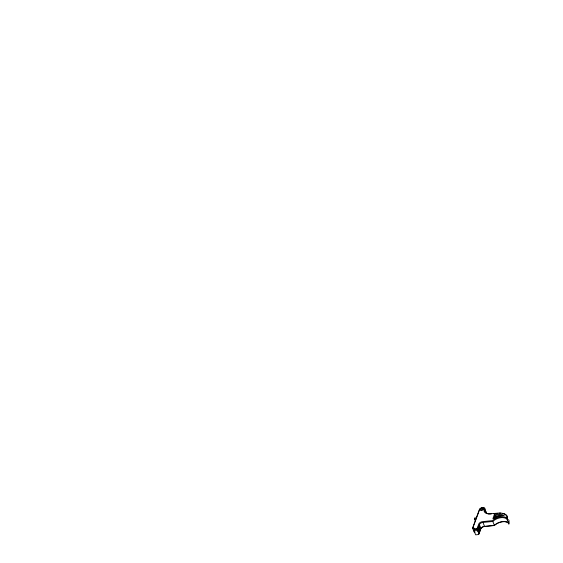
<?xml version="1.0" encoding="UTF-8"?>
<svg xmlns="http://www.w3.org/2000/svg" width="563" height="563" viewBox="0 0 563 563"><rect width="100%" height="100%" fill="white"/><g stroke="black" fill="none" stroke-linecap="round" stroke-linejoin="round"><path stroke-width="0.84" d="M491.232 513.963A8.846 4.912 -20.1 0 1 484.954 509.311A3.061 1.696 -20.4 0 0 482.794 507.706A3.061 1.696 -20.4 0 0 479.254 509.881L472.589 528.087L474.757 529.762L477.642 529.48L477.016 528.657L478.965 523.576A3.73 2.09 -20.4 0 1 482.005 521.697L492.442 520.613L493.315 519.839A9.212 5.187 -20 0 1 506.482 517.77L506.925 518.164L506.728 516.384A11.823 6.636 -20.1 0 0 498.811 513.076L488.691 513.885A9.465 5.25 -20.1 0 1 483.948 510.36L484.257 508.495A2.449 1.358 -20.4 0 0 482.463 507.594A2.449 1.358 -20.4 0 0 479.852 508.938L473.026 527.383L474.947 528.854L474.123 530.923L475.658 534.85L478.663 534.519L480.936 528.551A3.097 1.745 -20.4 0 1 484.511 526.335L494.349 525.392A8.572 4.849 -20 0 1 502.682 521.591A8.572 4.849 -20 0 1 508.882 523.998L509.008 520.606A12.428 7.009 -20.1 0 0 508.488 519.649M508.882 523.998L507.369 520.05L507.502 516.665A12.442 6.988 -20.1 0 0 502.477 513.329M500.444 515.919A11.71 6.594 -20 0 1 501.837 515.722L502.4 515.701L499.62 515.103L494.954 515.448L493.948 518.291L495.574 517.439A11.71 6.594 -20 0 1 499.74 516.053M480.288 529.818L479.183 533.414M474.123 530.923L477.128 530.585L479.402 524.625A3.104 1.738 -20.4 0 1 482.984 522.415L492.829 521.458A8.586 4.835 -20 0 1 501.176 517.657A8.586 4.835 -20 0 1 507.369 520.05M478.895 527.059L478.191 529.002A1.893 0.683 83.4 0 0 478.346 531.648A1.893 0.683 83.4 0 0 479.338 531.951L480.042 530.001A1.886 0.683 83.4 0 0 479.887 527.362A1.886 0.683 83.4 0 0 478.895 527.059L478.093 529.136A1.731 0.626 83.4 0 0 478.233 531.563A1.731 0.626 83.4 0 0 479.148 531.838L479.852 529.896A1.731 0.626 83.4 0 0 479.711 527.475A1.731 0.626 83.4 0 0 478.796 527.193M478.283 531.922L478.986 529.973A1.731 0.626 83.4 0 0 478.965 527.946A1.731 0.626 83.4 0 0 478.198 526.926M475.461 520.944L474.546 518.6L474.841 517.798L476.256 518.073M480.556 529.065L480.879 528.481A3.723 2.097 -20.4 0 1 483.913 526.602L494.342 525.525L495.215 524.751A9.198 5.201 -20 0 1 508.361 522.696L508.811 523.097L508.685 521.655M473.026 527.383L472.589 528.087L474.123 532.007L474.947 532.281M493.617 513.73L497.579 513.336M474.947 528.854L477.016 528.657M474.546 518.6L475.348 520.557M477.438 530.05L478.979 533.984M482.984 522.415L484.511 526.335M479.402 524.625L480.936 528.551M484.954 509.311L486.46 513.203A3.061 1.703 -20.3 0 0 485.623 511.704M494.954 515.448L495.862 517.798M492.829 521.458L494.349 525.392M499.17 513.182A12.442 6.988 -20.1 0 1 500.887 513.16M494.328 514.624L492.899 518.65L495.581 517.242A11.091 6.242 -20 0 1 501.513 515.617L504.223 515.518L502.112 514.638A9.993 5.609 -20.1 0 0 498.29 514.237L494.328 514.624M481.259 510.184A1.534 0.852 -20.4 0 0 483.427 508.846A1.534 0.852 -20.4 0 0 481.196 508.663A1.534 0.852 -20.4 0 0 481.259 510.184M481.14 510.155A1.682 0.936 -20.4 0 0 483.526 508.685A1.682 0.936 -20.4 0 0 481.069 508.48A1.682 0.936 -20.4 0 0 481.14 510.155"/></g></svg>
